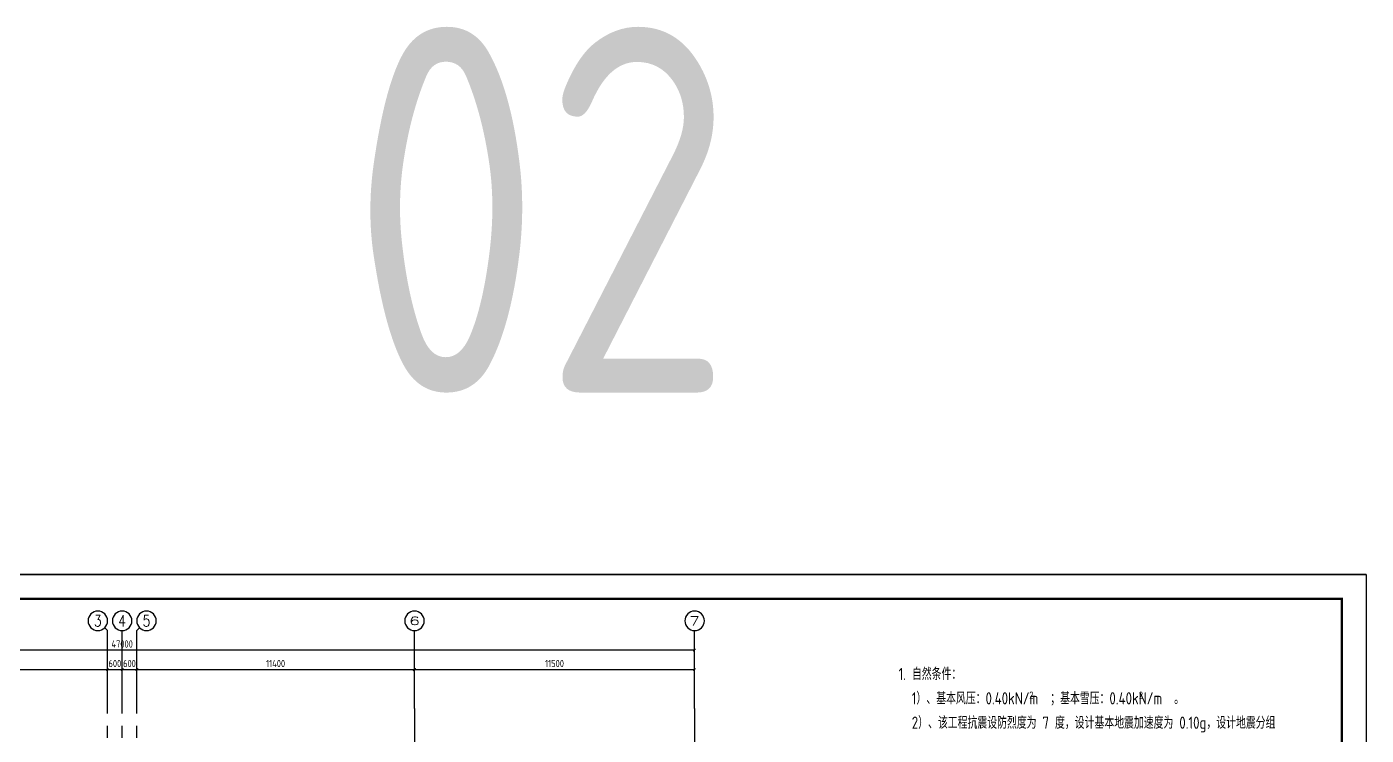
# Model space of a CAD drawing. Header units: millimetres. Extents: x 865490 to 879904, y 39442 to 44891.
# Drawn here: x 866723 to 867273, y 39977 to 40267 of the extents above; entities that cross this region are included whole.
import ezdxf
from ezdxf.enums import TextEntityAlignment as Align

# ---------------------------------------------------------------- set-up
doc = ezdxf.new("R2010")
doc.units = ezdxf.units.MM
doc.header["$LTSCALE"] = 1000
doc.header["$MEASUREMENT"] = 0
doc.linetypes.add('CENTER', pattern=[2, 1.25, -0.25, 0.25, -0.25])
doc.linetypes.add('DOTE', pattern=[2.42, 2, -0.2, 0.02, -0.2])
for name, color, linetype in [('AXIS', 3, 'Continuous'), ('AXIS_TEXT', 7, 'Continuous'), ('DIM', 7, 'Continuous'), ('DOTE', 1, 'DOTE'), ('TEXT', 4, 'Continuous'), ('梁集中标注', 2, 'Continuous')]:
    doc.layers.add(name, color=color, linetype=linetype)
doc.styles.add('_TCH_AXIS', font='COMPLEX', dxfattribs={"bigfont": 'GBCBIG'})
doc.styles.add('COMPLEX', font='COMPLEX')
doc.styles.add('GBHZ', font='gbenor.shx', dxfattribs={"width": 0.9, "bigfont": 'gbcbig.shx'})
doc.dimstyles.new('Y100', dxfattribs={"dimscale": 0, "dimtxt": 3, "dimasz": 0.01, "dimexe": 1.2, "dimexo": 2, "dimgap": 1, "dimtad": 1, "dimdec": 0, "dimlfac": 100, "dimzin": 0, "dimdsep": 46, "dimtxsty": 'GBHZ', "dimblk": 'DX', "dimcen": 0.09, "dimdle": 1, "dimclrd": 7, "dimclre": 7, "dimclrt": 7, "dimadec": 0, "dimazin": 0, "dimtfac": 1, "dimtdec": 0, "dimtix": 1, "dimtmove": 2, "dimatfit": 3, "dimldrblk": 'DX', "dimfxl": 0, "dimtolj": 1, "dimtzin": 0, "dimarcsym": 0})

# ---------------------------------------------------------------- blocks, each defined once
blk = doc.blocks.new('_AXISO')
blk.add_circle((0, 0), 0.5)
at = {"layer": 'AXIS_TEXT', "style": 'COMPLEX', "width": 1.041667}
blk.add_attdef('A', text='', height=0.56, dxfattribs=at).set_placement((-0.25, -0.28), (0.25, -0.28), align=Align.FIT)
blk = doc.blocks.new('DX')
at = {"color": 0, "linetype": 'ByBlock', "const_width": 40}
blk.add_lwpolyline([(-54, -51), (46, 49)], dxfattribs=at)
blk = doc.blocks.new('*D1170')
at = {"layer": 'Defpoints', "color": 0, "transparency": 16777216}
for p in [(866756.06, 40003.59), (866642.06, 39987.59), (866756.06, 39987.59)]:
    blk.add_point(p, dxfattribs=at)
at = {"layer": 'dim', "color": 7, "lineweight": -2, "transparency": 16777216}
for p, q in [((866642.06, 39989.59), (866642.06, 40004.79)), ((866642.07, 40003.59), (866756.05, 40003.59)), ((866756.06, 39989.59), (866756.06, 40004.79))]:
    blk.add_line(p, q, dxfattribs=at)
at = {"layer": 'dim', "color": 7, "lineweight": -2, "transparency": 16777216, "xscale": 0.01, "yscale": 0.01, "zscale": 0.01, "rotation": 180}
blk.add_blockref('DX', (866642.06, 40003.59), dxfattribs=at)
at = {"layer": 'dim', "color": 7, "lineweight": -2, "transparency": 16777216, "xscale": 0.01, "yscale": 0.01, "zscale": 0.01}
blk.add_blockref('DX', (866756.06, 40003.59), dxfattribs=at)
at = {"layer": 'dim', "color": 7, "transparency": 16777216, "insert": (866699.06, 40006.09), "char_height": 3, "attachment_point": 5, "style": 'GBHZ'}
blk.add_mtext('\\A1;11400', dxfattribs=at)
blk = doc.blocks.new('*D1171')
at = {"layer": 'Defpoints', "color": 0, "transparency": 16777216}
for p in [(866762.06, 40003.59), (866756.06, 39987.59), (866762.06, 39987.59)]:
    blk.add_point(p, dxfattribs=at)
at = {"layer": 'dim', "color": 7, "lineweight": -2, "transparency": 16777216}
for p, q in [((866756.05, 40003.59), (866756.04, 40003.59)), ((866756.06, 39989.59), (866756.06, 40004.79)), ((866756.06, 40003.59), (866762.06, 40003.59)), ((866762.06, 39989.59), (866762.06, 40004.79)), ((866762.07, 40003.59), (866762.08, 40003.59))]:
    blk.add_line(p, q, dxfattribs=at)
at = {"layer": 'dim', "color": 7, "lineweight": -2, "transparency": 16777216, "xscale": 0.01, "yscale": 0.01, "zscale": 0.01}
blk.add_blockref('DX', (866756.06, 40003.59), dxfattribs=at)
at = {"layer": 'dim', "color": 7, "lineweight": -2, "transparency": 16777216, "xscale": 0.01, "yscale": 0.01, "zscale": 0.01, "rotation": 180}
blk.add_blockref('DX', (866762.06, 40003.59), dxfattribs=at)
at = {"layer": 'dim', "color": 7, "transparency": 16777216, "insert": (866759.06, 40006.09), "char_height": 3, "attachment_point": 5, "style": 'GBHZ'}
blk.add_mtext('\\A1;600', dxfattribs=at)
blk = doc.blocks.new('*D1172')
at = {"layer": 'Defpoints', "color": 0, "transparency": 16777216}
for p in [(866768.06, 40003.59), (866762.06, 39987.59), (866768.06, 39987.59)]:
    blk.add_point(p, dxfattribs=at)
at = {"layer": 'dim', "color": 7, "lineweight": -2, "transparency": 16777216}
for p, q in [((866762.05, 40003.59), (866762.04, 40003.59)), ((866762.06, 39989.59), (866762.06, 40004.79)), ((866762.06, 40003.59), (866768.06, 40003.59)), ((866768.06, 39989.59), (866768.06, 40004.79)), ((866768.07, 40003.59), (866768.08, 40003.59))]:
    blk.add_line(p, q, dxfattribs=at)
at = {"layer": 'dim', "color": 7, "lineweight": -2, "transparency": 16777216, "xscale": 0.01, "yscale": 0.01, "zscale": 0.01}
blk.add_blockref('DX', (866762.06, 40003.59), dxfattribs=at)
at = {"layer": 'dim', "color": 7, "lineweight": -2, "transparency": 16777216, "xscale": 0.01, "yscale": 0.01, "zscale": 0.01, "rotation": 180}
blk.add_blockref('DX', (866768.06, 40003.59), dxfattribs=at)
at = {"layer": 'dim', "color": 7, "transparency": 16777216, "insert": (866765.06, 40006.09), "char_height": 3, "attachment_point": 5, "style": 'GBHZ'}
blk.add_mtext('\\A1;600', dxfattribs=at)
blk = doc.blocks.new('*D1173')
at = {"layer": 'Defpoints', "color": 0, "transparency": 16777216}
for p in [(866882.06, 40003.59), (866768.06, 39987.59), (866882.06, 39987.59)]:
    blk.add_point(p, dxfattribs=at)
at = {"layer": 'dim', "color": 7, "lineweight": -2, "transparency": 16777216}
for p, q in [((866768.06, 39989.59), (866768.06, 40004.79)), ((866768.07, 40003.59), (866882.05, 40003.59)), ((866882.06, 39989.59), (866882.06, 40004.79))]:
    blk.add_line(p, q, dxfattribs=at)
at = {"layer": 'dim', "color": 7, "lineweight": -2, "transparency": 16777216, "xscale": 0.01, "yscale": 0.01, "zscale": 0.01, "rotation": 180}
blk.add_blockref('DX', (866768.06, 40003.59), dxfattribs=at)
at = {"layer": 'dim', "color": 7, "lineweight": -2, "transparency": 16777216, "xscale": 0.01, "yscale": 0.01, "zscale": 0.01}
blk.add_blockref('DX', (866882.06, 40003.59), dxfattribs=at)
at = {"layer": 'dim', "color": 7, "transparency": 16777216, "insert": (866825.06, 40006.09), "char_height": 3, "attachment_point": 5, "style": 'GBHZ'}
blk.add_mtext('\\A1;11400', dxfattribs=at)
blk = doc.blocks.new('*D1174')
at = {"layer": 'Defpoints', "color": 0, "transparency": 16777216}
for p in [(866997.06, 40003.59), (866882.06, 39987.59), (866997.06, 39987.59)]:
    blk.add_point(p, dxfattribs=at)
at = {"layer": 'dim', "color": 7, "lineweight": -2, "transparency": 16777216}
for p, q in [((866882.06, 39989.59), (866882.06, 40004.79)), ((866882.07, 40003.59), (866997.05, 40003.59)), ((866997.06, 39989.59), (866997.06, 40004.79))]:
    blk.add_line(p, q, dxfattribs=at)
at = {"layer": 'dim', "color": 7, "lineweight": -2, "transparency": 16777216, "xscale": 0.01, "yscale": 0.01, "zscale": 0.01, "rotation": 180}
blk.add_blockref('DX', (866882.06, 40003.59), dxfattribs=at)
at = {"layer": 'dim', "color": 7, "lineweight": -2, "transparency": 16777216, "xscale": 0.01, "yscale": 0.01, "zscale": 0.01}
blk.add_blockref('DX', (866997.06, 40003.59), dxfattribs=at)
at = {"layer": 'dim', "color": 7, "transparency": 16777216, "insert": (866939.56, 40006.09), "char_height": 3, "attachment_point": 5, "style": 'GBHZ'}
blk.add_mtext('\\A1;11500', dxfattribs=at)
blk = doc.blocks.new('*D1175')
at = {"layer": 'Defpoints', "color": 0, "transparency": 16777216}
for p in [(866527.06, 40011.59), (866527.06, 39987.59), (866997.06, 39987.59)]:
    blk.add_point(p, dxfattribs=at)
at = {"layer": 'dim', "color": 7, "lineweight": -2, "transparency": 16777216}
for p, q in [((866527.06, 39989.59), (866527.06, 40012.79)), ((866997.05, 40011.59), (866527.07, 40011.59)), ((866997.06, 39989.59), (866997.06, 40012.79))]:
    blk.add_line(p, q, dxfattribs=at)
at = {"layer": 'dim', "color": 7, "lineweight": -2, "transparency": 16777216, "xscale": 0.01, "yscale": 0.01, "zscale": 0.01, "rotation": 180}
blk.add_blockref('DX', (866527.06, 40011.59), dxfattribs=at)
at = {"layer": 'dim', "color": 7, "lineweight": -2, "transparency": 16777216, "xscale": 0.01, "yscale": 0.01, "zscale": 0.01}
blk.add_blockref('DX', (866997.06, 40011.59), dxfattribs=at)
at = {"layer": 'dim', "color": 7, "transparency": 16777216, "insert": (866762.06, 40014.09), "char_height": 3, "attachment_point": 5, "style": 'GBHZ'}
blk.add_mtext('\\A1;47000', dxfattribs=at)

msp = doc.modelspace()

# ---------------------------------------------------------------- linework, layer by layer
at = {"color": 0}
for p, q in [((867272.78, 40042.627), (866431.78, 40042.627)), ((866431.78, 40042.627), (867272.78, 40042.627)), ((867272.78, 40042.627), (867272.78, 39448.627))]:
    msp.add_line(p, q, dxfattribs=at)
at = {"color": 0, "const_width": 1}
msp.add_lwpolyline([(867262.78, 39458.627), (866456.78, 39458.627), (866456.78, 40032.627), (867262.78, 40032.627)], close=True, dxfattribs=at)
at = {"layer": 'AXIS', "color": 0}
for p, q in [((866754.886, 40020.757), (866756.058, 40019.586)), ((866769.229, 40020.757), (866768.058, 40019.586)), ((866756.058, 39987.586), (866756.058, 40019.586)), ((866762.058, 39987.586), (866762.058, 40019.586)), ((866768.058, 39987.586), (866768.058, 40019.586)), ((866882.058, 39987.586), (866882.058, 40019.586)), ((866997.058, 39987.586), (866997.058, 40019.586))]:
    msp.add_line(p, q, dxfattribs=at)
at = {"layer": 'DOTE', "linetype": 'CENTER', "ltscale": 0.02}
for p, q in [((866756.058, 39505.586), (866756.058, 39987.586)), ((866762.058, 39505.586), (866762.058, 39987.586)), ((866768.058, 39505.586), (866768.058, 39987.586)), ((866882.058, 39987.586), (866882.058, 39505.586)), ((866997.058, 39987.586), (866997.058, 39505.586))]:
    msp.add_line(p, q, dxfattribs=at)

# ---------------------------------------------------------------- block references
at = {"layer": 'AXIS', "color": 0}
ref = msp.add_blockref('_AXISO', (866752.058, 40023.586), dxfattribs=dict(at, xscale=-8, yscale=8, zscale=8, rotation=180))
ref.add_attrib('A', '3', dxfattribs={"layer": 'AXIS_TEXT', "color": 0, "height": 4.659, "style": '_TCH_AXIS'}).set_placement((866750.504, 40021.256), (866753.611, 40021.256), align=Align.FIT)
ref = msp.add_blockref('_AXISO', (866762.058, 40023.586), dxfattribs=dict(at, xscale=-8, yscale=8, zscale=8, rotation=180))
ref.add_attrib('A', '4', dxfattribs={"layer": 'AXIS_TEXT', "color": 0, "height": 4.659, "style": '_TCH_AXIS', "width": 0.875}).set_placement((866760.504, 40021.256), (866763.611, 40021.256), align=Align.FIT)
ref = msp.add_blockref('_AXISO', (866772.058, 40023.586), dxfattribs=dict(at, xscale=-8, yscale=8, zscale=8, rotation=180))
ref.add_attrib('A', '5', dxfattribs={"layer": 'AXIS_TEXT', "color": 0, "height": 4.659, "style": '_TCH_AXIS'}).set_placement((866770.504, 40021.256), (866773.611, 40021.256), align=Align.FIT)
ref = msp.add_blockref('_AXISO', (866882.058, 40023.586), dxfattribs=dict(at, xscale=-8, yscale=8, zscale=8, rotation=180))
ref.add_attrib('A', '6', dxfattribs={"layer": 'AXIS_TEXT', "color": 0, "height": 3.284, "style": '_TCH_AXIS', "width": 2.071429}).set_placement((866879.79, 40021.944), (866884.325, 40021.944), align=Align.FIT)
ref = msp.add_blockref('_AXISO', (866997.058, 40023.586), dxfattribs=dict(at, xscale=-8, yscale=8, zscale=8, rotation=180))
ref.add_attrib('A', '7', dxfattribs={"layer": 'AXIS_TEXT', "color": 0, "height": 3.688, "style": '_TCH_AXIS', "width": 1.714286}).set_placement((866994.95, 40021.742), (866999.165, 40021.742), align=Align.FIT)

# ---------------------------------------------------------------- texts
at = {"style": 'GBHZ', "width": 0.9}
for p in [(867134.478, 39991.671, 199.999), (867179.475, 39991.671, 199.999)]:
    msp.add_text('2', height=2.917, dxfattribs=at).set_placement(p)
at = {"layer": 'TEXT', "style": 'GBHZ', "width": 0.9}
for s, p in [('1. 自然条件：', (867080.8, 39999.312)), ('1）、基本风压：0.40kN/m  ；基本雪压：0.40kN/m  。', (867086.226, 39989.312)), ('2）、该工程抗震设防烈度为 7 度，设计基本地震加速度为 0.10g，设计地震分组', (867086.226, 39979.312))]:
    msp.add_text(s, height=5, dxfattribs=at).set_placement(p)
at = {"layer": '梁集中标注', "style": 'GBHZ', "width": 0.9}
msp.add_text('02', height=150, dxfattribs=at).set_placement((866855.724, 40117.202))

# ---------------------------------------------------------------- dimensions: what is measured, and where the dimension line sits
at = {"layer": 'dim'}
for base, p1, p2, picture, middle in [((866527.058, 40011.586), (866997.058, 39987.586), (866527.058, 39987.586), '*D1175', (866762.058, 40014.086)), ((866756.058, 40003.586), (866642.058, 39987.586), (866756.058, 39987.586), '*D1170', (866699.058, 40006.086)), ((866762.058, 40003.586), (866756.058, 39987.586), (866762.058, 39987.586), '*D1171', (866759.058, 40006.086)), ((866768.058, 40003.586), (866762.058, 39987.586), (866768.058, 39987.586), '*D1172', (866765.058, 40006.086)), ((866882.058, 40003.586), (866768.058, 39987.586), (866882.058, 39987.586), '*D1173', (866825.058, 40006.086)), ((866997.058, 40003.586), (866882.058, 39987.586), (866997.058, 39987.586), '*D1174', (866939.558, 40006.086))]:
    dim = msp.add_linear_dim(base=base, p1=p1, p2=p2, dimstyle='Y100', override={"dimscale": 1}, dxfattribs=at)
    dim.commit()
    dim.dimension.update_dxf_attribs({"geometry": picture, "text_midpoint": middle})

doc.saveas('drawing.dxf')
